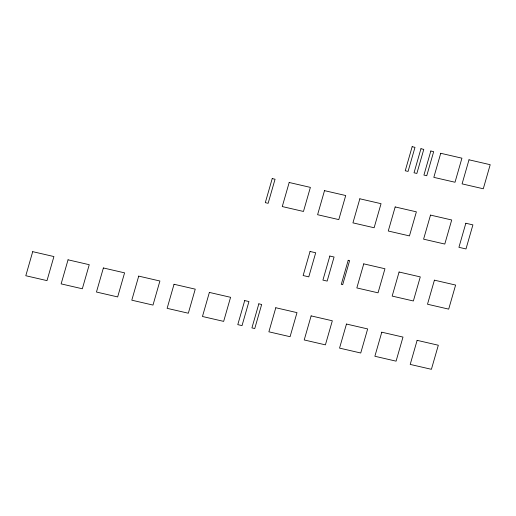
<?xml version="1.0" encoding="UTF-8"?>
<svg xmlns="http://www.w3.org/2000/svg" width="516" height="516" viewBox="0 0 516 516"><rect width="100%" height="100%" fill="white"/><g stroke="black" fill="none" stroke-linecap="round" stroke-linejoin="round"><path stroke-width="0.77" d="M32.714 251.66L25.8 275.731L47.001 280.627L53.916 256.555L32.714 251.66M68.047 259.812L61.133 283.884L82.328 288.773L89.249 264.702L68.047 259.812M103.381 267.965L96.46 292.037L117.661 296.926L124.582 272.854L103.381 267.965M138.714 276.118L131.793 300.189L152.994 305.079L159.908 281.007L138.714 276.118M174.04 284.264L167.126 308.336L188.327 313.225L195.242 289.154L174.04 284.264M209.373 292.417L202.459 316.489L223.654 321.378L230.575 297.306L209.373 292.417M272.222 178.581L265.308 202.653L268.133 203.304L275.054 179.233L272.222 178.581M244.707 300.57L237.786 324.641L242.03 325.615L248.944 301.544L244.707 300.57M289.186 182.49L282.265 206.561L303.466 211.457L310.38 187.385L289.186 182.49M258.839 303.827L251.924 327.899L254.749 328.55L261.664 304.479L258.839 303.827M275.796 307.742L268.881 331.814L290.076 336.703L296.997 312.632L275.796 307.742M324.512 190.643L317.598 214.714L338.799 219.603L345.714 195.532L324.512 190.643M310.051 251.473L303.131 275.544L308.787 276.847L315.702 252.775L310.051 251.473M311.129 315.889L304.214 339.96L325.409 344.856L332.33 320.784L311.129 315.889M329.834 256.039L322.919 280.111L327.157 281.091L334.071 257.02L329.834 256.039M359.846 198.795L352.931 222.867L374.126 227.756L381.047 203.685L359.846 198.795M348.21 260.277L341.289 284.348L342.701 284.677L349.622 260.606L348.21 260.277M346.462 324.042L339.541 348.113L360.742 353.002L367.656 328.931L346.462 324.042M363.754 263.863L356.833 287.934L378.035 292.824L384.949 268.752L363.754 263.863M412.161 146.692L405.241 170.764L408.072 171.415L414.987 147.344L412.161 146.692M395.179 206.942L388.264 231.013L409.459 235.909L416.38 211.837L395.179 206.942M420.953 148.724L414.032 172.796L416.857 173.447L423.778 149.376L420.953 148.724M430.841 151.007L423.926 175.079L426.751 175.73L433.672 151.659L430.841 151.007M381.788 332.194L374.874 356.266L396.075 361.155L402.99 337.083L381.788 332.194M399.087 272.016L392.166 296.087L413.368 300.976L420.282 276.905L399.087 272.016M440.735 153.284L433.821 177.356L455.015 182.251L461.936 158.18L440.735 153.284M430.512 215.095L423.591 239.166L444.792 244.055L451.706 219.984L430.512 215.095M417.122 340.341L410.207 364.419L431.402 369.308L438.323 345.236L417.122 340.341M434.414 280.162L427.5 304.234L448.694 309.129L455.615 285.058L434.414 280.162M468.999 159.805L462.084 183.877L483.286 188.772L490.2 164.701L468.999 159.805M465.838 223.247L458.924 247.319L465.993 248.951L472.908 224.879L465.838 223.247"/></g></svg>
